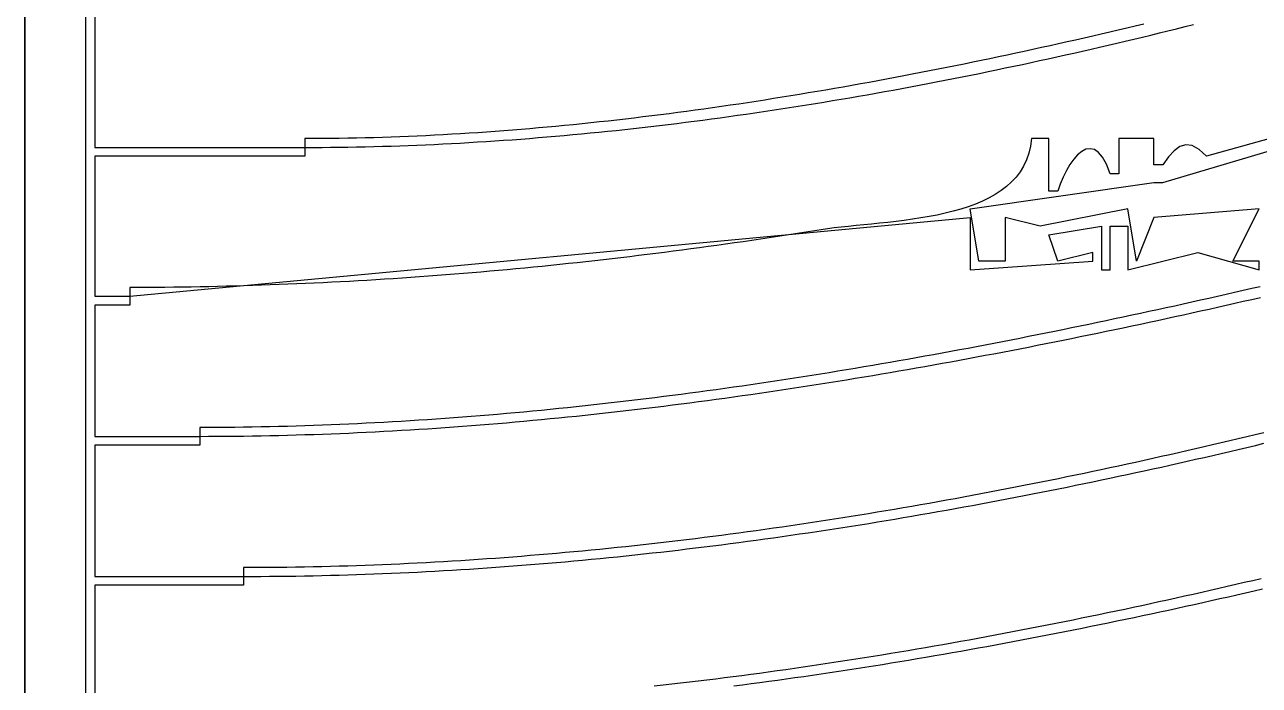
# Model space of a CAD drawing. Header units: metres. Extents: x 37 to 1169, y 29 to 746.
# Drawn here: x 635 to 776, y 271.6 to 347 of the extents above; entities that cross this region are included whole.
import ezdxf

# ---------------------------------------------------------------- set-up
doc = ezdxf.new("R2010")
doc.units = ezdxf.units.M

msp = doc.modelspace()

# ---------------------------------------------------------------- linework, layer by layer
for p, q in [((635, 204), (635, 502)), ((635, 501), (635, 205)), ((642, 205), (642, 381)), ((643, 348), (643, 333)), ((762.8299, 347.0714), (761.8608, 346.8414)), ((767.5489, 346.7929), (768.5217, 347.0359)), ((824, 347), (770, 332)), ((757.002, 345.7099), (756.0277, 345.4875)), ((757.9755, 345.9337), (757.002, 345.7099)), ((758.9481, 346.1587), (757.9755, 345.9337)), ((759.9199, 346.385), (758.9481, 346.1587)), ((760.8908, 346.6126), (759.9199, 346.385)), ((761.8608, 346.8414), (760.8908, 346.6126)), ((761.7009, 345.368), (762.6768, 345.6014)), ((762.6768, 345.6014), (763.6523, 345.8365)), ((763.6523, 345.8365), (764.6272, 346.0733)), ((764.6272, 346.0733), (765.6016, 346.3116)), ((765.6016, 346.3116), (766.5755, 346.5515)), ((766.5755, 346.5515), (767.5489, 346.7929)), ((750.1658, 344.1821), (749.1863, 343.9697)), ((751.1447, 344.3961), (750.1658, 344.1821)), ((752.1228, 344.6115), (751.1447, 344.3961)), ((753.1002, 344.8284), (752.1228, 344.6115)), ((754.0768, 345.0467), (753.1002, 344.8284)), ((755.0527, 345.2664), (754.0768, 345.0467)), ((756.0277, 345.4875), (755.0527, 345.2664)), ((755.835, 344.0021), (756.8138, 344.2255)), ((756.8138, 344.2255), (757.7922, 344.4506)), ((757.7922, 344.4506), (758.7701, 344.6774)), ((758.7701, 344.6774), (759.7475, 344.9059)), ((759.7475, 344.9059), (760.7244, 345.1361)), ((760.7244, 345.1361), (761.7009, 345.368)), ((743.2951, 342.7276), (742.3111, 342.5263)), ((744.2786, 342.9306), (743.2951, 342.7276)), ((745.2614, 343.1352), (744.2786, 342.9306)), ((746.2436, 343.3414), (745.2614, 343.1352)), ((747.2252, 343.5493), (746.2436, 343.3414)), ((748.2061, 343.7587), (747.2252, 343.5493)), ((749.1863, 343.9697), (748.2061, 343.7587)), ((749.9534, 342.6989), (750.9347, 342.9116)), ((750.9347, 342.9116), (751.9156, 343.1261)), ((751.9156, 343.1261), (752.8961, 343.3425)), ((752.8961, 343.3425), (753.8762, 343.5606)), ((753.8762, 343.5606), (754.8558, 343.7805)), ((754.8558, 343.7805), (755.835, 344.0021)), ((736.3954, 341.3548), (735.4076, 341.1659)), ((737.3826, 341.5456), (736.3954, 341.3548)), ((738.3694, 341.7382), (737.3826, 341.5456)), ((739.3556, 341.9326), (738.3694, 341.7382)), ((740.3413, 342.1288), (739.3556, 341.9326)), ((741.3265, 342.3267), (740.3413, 342.1288)), ((742.3111, 342.5263), (741.3265, 342.3267)), ((743.0738, 341.2624), (744.0577, 341.4619)), ((744.0577, 341.4619), (745.0412, 341.6633)), ((745.0412, 341.6633), (746.0243, 341.8667)), ((746.0243, 341.8667), (747.0071, 342.0719)), ((747.0071, 342.0719), (747.9896, 342.279)), ((747.9896, 342.279), (748.9717, 342.4881)), ((748.9717, 342.4881), (749.9534, 342.6989)), ((728.4813, 339.8971), (727.4903, 339.7238)), ((729.472, 340.0724), (728.4813, 339.8971)), ((730.4622, 340.2498), (729.472, 340.0724)), ((731.4522, 340.4291), (730.4622, 340.2498)), ((732.4417, 340.6104), (731.4522, 340.4291)), ((733.4308, 340.7937), (732.4417, 340.6104)), ((734.4194, 340.9788), (733.4308, 340.7937)), ((735.4076, 341.1659), (734.4194, 340.9788)), ((735.192, 339.738), (736.1782, 339.9215)), ((736.1782, 339.9215), (737.1642, 340.107)), ((737.1642, 340.107), (738.1499, 340.2945)), ((738.1499, 340.2945), (739.1353, 340.4841)), ((739.1353, 340.4841), (740.1204, 340.6757)), ((740.1204, 340.6757), (741.1052, 340.8693)), ((741.1052, 340.8693), (742.0897, 341.0648)), ((742.0897, 341.0648), (743.0738, 341.2624)), ((720.5445, 338.57), (719.5512, 338.4139)), ((721.5376, 338.7283), (720.5445, 338.57)), ((722.5304, 338.8888), (721.5376, 338.7283)), ((723.5229, 339.0515), (722.5304, 338.8888)), ((724.5152, 339.2164), (723.5229, 339.0515)), ((725.5072, 339.3834), (724.5152, 339.2164)), ((726.4989, 339.5526), (725.5072, 339.3834)), ((727.4903, 339.7238), (726.4989, 339.5526)), ((727.2938, 338.3469), (728.2818, 338.5132)), ((728.2818, 338.5132), (729.2696, 338.6818)), ((729.2696, 338.6818), (730.2573, 338.8524)), ((730.2573, 338.8524), (731.2447, 339.0253)), ((731.2447, 339.0253), (732.2319, 339.2003)), ((732.2319, 339.2003), (733.2188, 339.3774)), ((733.2188, 339.3774), (734.2056, 339.5567)), ((734.2056, 339.5567), (735.192, 339.738)), ((710.6041, 337.1142), (709.6094, 336.9819)), ((711.5987, 337.249), (710.6041, 337.1142)), ((712.5932, 337.3863), (711.5987, 337.249)), ((713.5877, 337.5259), (712.5932, 337.3863)), ((714.582, 337.668), (713.5877, 337.5259)), ((715.5761, 337.8125), (714.582, 337.668)), ((716.5702, 337.9594), (715.5761, 337.8125)), ((717.5641, 338.1086), (716.5702, 337.9594)), ((718.5577, 338.2601), (717.5641, 338.1086)), ((718.3941, 336.9515), (719.3835, 337.0974)), ((719.5512, 338.4139), (718.5577, 338.2601)), ((719.3835, 337.0974), (720.3728, 337.2455)), ((720.3728, 337.2455), (721.3619, 337.396)), ((721.3619, 337.396), (722.351, 337.5488)), ((722.351, 337.5488), (723.3398, 337.7039)), ((723.3398, 337.7039), (724.3286, 337.8613)), ((724.3286, 337.8613), (725.3171, 338.0209)), ((725.3171, 338.0209), (726.3055, 338.1828)), ((726.3055, 338.1828), (727.2938, 338.3469)), ((698.668, 335.698), (697.6737, 335.5975)), ((699.6624, 335.8013), (698.668, 335.698)), ((700.6569, 335.9074), (699.6624, 335.8013)), ((701.6514, 336.0161), (700.6569, 335.9074)), ((702.6461, 336.1276), (701.6514, 336.0161)), ((703.6408, 336.2418), (702.6461, 336.1276)), ((704.6355, 336.3586), (703.6408, 336.2418)), ((705.6303, 336.4781), (704.6355, 336.3586)), ((706.6251, 336.6002), (705.6303, 336.4781)), ((707.6199, 336.7249), (706.6251, 336.6002)), ((708.6147, 336.8521), (707.6199, 336.7249)), ((708.4955, 335.6257), (709.4856, 335.7472)), ((709.6094, 336.9819), (708.6147, 336.8521)), ((709.4856, 335.7472), (710.4756, 335.8712)), ((710.4756, 335.8712), (711.4657, 335.9977)), ((711.4657, 335.9977), (712.4557, 336.1267)), ((712.4557, 336.1267), (713.4456, 336.2581)), ((713.4456, 336.2581), (714.4354, 336.392)), ((714.4354, 336.392), (715.4252, 336.5283)), ((715.4252, 336.5283), (716.4149, 336.667)), ((716.4149, 336.667), (717.4046, 336.8081)), ((717.4046, 336.8081), (718.3941, 336.9515)), ((678.8275, 334.2507), (677.8391, 334.2111)), ((679.8164, 334.2935), (678.8275, 334.2507)), ((680.8057, 334.3396), (679.8164, 334.2935)), ((681.7955, 334.3889), (680.8057, 334.3396)), ((682.7856, 334.4414), (681.7955, 334.3889)), ((683.7761, 334.4971), (682.7856, 334.4414)), ((684.7669, 334.556), (683.7761, 334.4971)), ((685.7581, 334.618), (684.7669, 334.556)), ((686.7497, 334.6831), (685.7581, 334.618)), ((687.7415, 334.7513), (686.7497, 334.6831)), ((688.7336, 334.8226), (687.7415, 334.7513)), ((689.7261, 334.8969), (688.7336, 334.8226)), ((690.7188, 334.9742), (689.7261, 334.8969)), ((691.7117, 335.0545), (690.7188, 334.9742)), ((692.7049, 335.1377), (691.7117, 335.0545)), ((693.6983, 335.2239), (692.7049, 335.1377)), ((694.6919, 335.313), (693.6983, 335.2239)), ((694.6358, 334.1967), (695.6254, 334.2815)), ((695.6857, 335.405), (694.6919, 335.313)), ((695.6254, 334.2815), (696.6151, 334.3689)), ((696.6796, 335.4999), (695.6857, 335.405)), ((696.6151, 334.3689), (697.6049, 334.4591)), ((697.6737, 335.5975), (696.6796, 335.4999)), ((697.6049, 334.4591), (698.5947, 334.552)), ((698.5947, 334.552), (699.5847, 334.6475)), ((699.5847, 334.6475), (700.5746, 334.7458)), ((700.5746, 334.7458), (701.5647, 334.8466)), ((701.5647, 334.8466), (702.5547, 334.9502)), ((702.5547, 334.9502), (703.5448, 335.0563)), ((703.5448, 335.0563), (704.5349, 335.165)), ((704.5349, 335.165), (705.5251, 335.2764)), ((705.5251, 335.2764), (706.5152, 335.3903)), ((706.5152, 335.3903), (707.5053, 335.5067)), ((707.5053, 335.5067), (708.4955, 335.6257)), ((643, 333), (667, 333)), ((667.9825, 334.0017), (667, 334)), ((667, 334), (667, 333)), ((667, 333), (667.9834, 333.0015)), ((667, 333), (667, 332)), ((668.9656, 334.0071), (667.9825, 334.0017)), ((667.9834, 333.0015), (668.9672, 333.0063)), ((669.9494, 334.016), (668.9656, 334.0071)), ((668.9672, 333.0063), (669.9513, 333.0143)), ((670.9337, 334.0283), (669.9494, 334.016)), ((669.9513, 333.0143), (670.9358, 333.0254)), ((671.9186, 334.0442), (670.9337, 334.0283)), ((670.9358, 333.0254), (671.9206, 333.0397)), ((672.9041, 334.0635), (671.9186, 334.0442)), ((671.9206, 333.0397), (672.9056, 333.0571)), ((673.8901, 334.0863), (672.9041, 334.0635)), ((672.9056, 333.0571), (673.891, 333.0775)), ((674.8766, 334.1124), (673.8901, 334.0863)), ((673.891, 333.0775), (674.8766, 333.1011)), ((675.8636, 334.142), (674.8766, 334.1124)), ((674.8766, 333.1011), (675.8625, 333.1278)), ((675.8625, 333.1278), (676.8487, 333.1575)), ((676.8511, 334.1749), (675.8636, 334.142)), ((676.8487, 333.1575), (677.8352, 333.1902)), ((677.8391, 334.2111), (676.8511, 334.1749)), ((677.8352, 333.1902), (678.8219, 333.226)), ((678.8219, 333.226), (679.8088, 333.2648)), ((679.8088, 333.2648), (680.796, 333.3066)), ((680.796, 333.3066), (681.7834, 333.3513)), ((681.7834, 333.3513), (682.771, 333.3991)), ((682.771, 333.3991), (683.7588, 333.4497)), ((683.7588, 333.4497), (684.7468, 333.5033)), ((684.7468, 333.5033), (685.735, 333.5598)), ((685.735, 333.5598), (686.7234, 333.6192)), ((686.7234, 333.6192), (687.7119, 333.6815)), ((687.7119, 333.6815), (688.7006, 333.7467)), ((688.7006, 333.7467), (689.6895, 333.8146)), ((689.6895, 333.8146), (690.6785, 333.8855)), ((690.6785, 333.8855), (691.6676, 333.9591)), ((691.6676, 333.9591), (692.6569, 334.0355)), ((692.6569, 334.0355), (693.6463, 334.1147)), ((693.6463, 334.1147), (694.6358, 334.1967)), ((749.8911, 333.1384), (749.7047, 332.3321)), ((750, 334), (749.8911, 333.1384)), ((752, 334), (750, 334)), ((752, 328), (752, 334)), ((756.7173, 332.8563), (756.2326, 332.7821)), ((757.2004, 332.7436), (756.7173, 332.8563)), ((764, 334), (760, 334)), ((760, 334), (760, 330)), ((764, 331), (764, 334)), ((765, 329), (779, 333.1258)), ((766.9592, 333.0961), (766.2954, 332.6257)), ((767.6497, 333.2985), (766.9592, 333.0961)), ((768.3786, 333.2031), (767.6497, 333.2985)), ((769.1581, 332.7802), (768.3786, 333.2031)), ((667, 332), (643, 332)), ((643, 332), (643, 316)), ((749.4443, 331.5791), (749.1139, 330.8773)), ((749.7047, 332.3321), (749.4443, 331.5791)), ((754.8275, 331.6497), (754.3949, 331.0395)), ((755.2818, 332.1576), (754.8275, 331.6497)), ((755.7521, 332.5422), (755.2818, 332.1576)), ((756.2326, 332.7821), (755.7521, 332.5422)), ((757.676, 332.4228), (757.2004, 332.7436)), ((758.1384, 331.8727), (757.676, 332.4228)), ((758.5817, 331.0721), (758.1384, 331.8727)), ((765.6463, 331.9171), (765, 331)), ((766.2954, 332.6257), (765.6463, 331.9171)), ((770, 332), (769.1581, 332.7802)), ((748.7172, 330.2246), (748.2579, 329.619)), ((749.1139, 330.8773), (748.7172, 330.2246)), ((753.9901, 330.3483), (753.6187, 329.5971)), ((754.3949, 331.0395), (753.9901, 330.3483)), ((759, 330), (758.5817, 331.0721)), ((765, 331), (764, 331)), ((743, 326), (764, 329)), ((747.7398, 329.0584), (747.1667, 328.5409)), ((748.2579, 329.619), (747.7398, 329.0584)), ((753.2867, 328.8073), (753, 328)), ((753.6187, 329.5971), (753.2867, 328.8073)), ((760, 330), (759, 330)), ((764, 329), (765, 329)), ((745.1552, 327.2257), (744.3998, 326.8597)), ((745.8706, 327.6266), (745.1552, 327.2257)), ((746.5424, 328.0643), (745.8706, 327.6266)), ((747.1667, 328.5409), (746.5424, 328.0643)), ((753, 328), (752, 328)), ((741.932, 325.95), (741.0547, 325.7027)), ((742.7844, 326.2239), (741.932, 325.95)), ((743.6083, 326.5264), (742.7844, 326.2239)), ((744, 320), (743, 326)), ((744.3998, 326.8597), (743.6083, 326.5264)), ((761, 326), (751, 324)), ((762, 320), (761, 326)), ((776, 326), (764, 325)), ((773, 320), (776, 326)), ((647, 316), (743, 325)), ((733.5958, 324.4375), (732.6649, 324.3378)), ((734.5358, 324.5455), (733.5958, 324.4375)), ((735.4811, 324.6637), (734.5358, 324.5455)), ((736.4281, 324.7942), (735.4811, 324.6637)), ((737.3729, 324.939), (736.4281, 324.7942)), ((738.3117, 325.1002), (737.3729, 324.939)), ((739.2408, 325.2799), (738.3117, 325.1002)), ((740.1564, 325.4801), (739.2408, 325.2799)), ((741.0547, 325.7027), (740.1564, 325.4801)), ((743, 325), (743, 319)), ((751, 324), (747, 325)), ((747, 325), (747, 320)), ((764, 325), (762, 320)), ((722.0291, 322.966), (721.0357, 322.8145)), ((723.0223, 323.1192), (722.0291, 322.966)), ((724.0151, 323.2742), (723.0223, 323.1192)), ((725.0077, 323.431), (724.0151, 323.2742)), ((726, 323.5895), (725.0077, 323.431)), ((726.7218, 323.6973), (726, 323.5895)), ((727.4831, 323.7969), (726.7218, 323.6973)), ((728.2798, 323.8904), (727.4831, 323.7969)), ((729.1084, 323.9799), (728.2798, 323.8904)), ((729.9649, 324.0673), (729.1084, 323.9799)), ((730.8457, 324.1547), (729.9649, 324.0673)), ((731.747, 324.2442), (730.8457, 324.1547)), ((732.6649, 324.3378), (731.747, 324.2442)), ((752, 323), (758, 324)), ((753, 320), (752, 323)), ((758, 324), (758, 319)), ((759, 319), (759, 324)), ((759, 324), (761, 324)), ((761, 324), (761, 319)), ((713.0785, 321.667), (712.0827, 321.5317)), ((714.0741, 321.8041), (713.0785, 321.667)), ((715.0694, 321.943), (714.0741, 321.8041)), ((716.0644, 322.0838), (715.0694, 321.943)), ((717.0592, 322.2263), (716.0644, 322.0838)), ((718.0538, 322.3707), (717.0592, 322.2263)), ((719.048, 322.5169), (718.0538, 322.3707)), ((720.042, 322.6648), (719.048, 322.5169)), ((721.0357, 322.8145), (720.042, 322.6648)), ((701.1132, 320.166), (700.1147, 320.0532)), ((702.1115, 320.2808), (701.1132, 320.166)), ((703.1096, 320.3974), (702.1115, 320.2808)), ((704.1075, 320.5159), (703.1096, 320.3974)), ((705.1052, 320.6363), (704.1075, 320.5159)), ((706.1027, 320.7587), (705.1052, 320.6363)), ((707.1, 320.8828), (706.1027, 320.7587)), ((708.097, 321.0089), (707.1, 320.8828)), ((709.0938, 321.1368), (708.097, 321.0089)), ((710.0903, 321.2666), (709.0938, 321.1368)), ((711.0866, 321.3982), (710.0903, 321.2666)), ((712.0827, 321.5317), (711.0866, 321.3982)), ((757, 321), (753, 320)), ((757, 320), (757, 321)), ((761, 319), (769, 321)), ((769, 321), (776, 319)), ((687.1169, 318.764), (686.1159, 318.6787)), ((688.1177, 318.8513), (687.1169, 318.764)), ((689.1184, 318.9406), (688.1177, 318.8513)), ((690.1189, 319.0319), (689.1184, 318.9406)), ((691.1193, 319.1252), (690.1189, 319.0319)), ((692.1195, 319.2204), (691.1193, 319.1252)), ((693.1195, 319.3177), (692.1195, 319.2204)), ((694.1194, 319.4169), (693.1195, 319.3177)), ((695.1191, 319.5181), (694.1194, 319.4169)), ((696.1186, 319.6212), (695.1191, 319.5181)), ((697.1179, 319.7263), (696.1186, 319.6212)), ((698.117, 319.8334), (697.1179, 319.7263)), ((699.1159, 319.9423), (698.117, 319.8334)), ((700.1147, 320.0532), (699.1159, 319.9423)), ((743, 319), (757, 320)), ((747, 320), (744, 320)), ((758, 319), (759, 319)), ((776, 320), (773, 320)), ((776, 319), (776, 320)), ((664.0635, 317.3265), (663.06, 317.2895)), ((665.0668, 317.3657), (664.0635, 317.3265)), ((666.0701, 317.407), (665.0668, 317.3657)), ((667.0733, 317.4505), (666.0701, 317.407)), ((668.0765, 317.4962), (667.0733, 317.4505)), ((669.0795, 317.544), (668.0765, 317.4962)), ((670.0825, 317.5939), (669.0795, 317.544)), ((671.0854, 317.646), (670.0825, 317.5939)), ((672.0882, 317.7002), (671.0854, 317.646)), ((673.0909, 317.7566), (672.0882, 317.7002)), ((674.0935, 317.815), (673.0909, 317.7566)), ((675.096, 317.8756), (674.0935, 317.815)), ((676.0984, 317.9382), (675.096, 317.8756)), ((677.1007, 318.003), (676.0984, 317.9382)), ((678.1029, 318.0698), (677.1007, 318.003)), ((679.105, 318.1387), (678.1029, 318.0698)), ((680.1069, 318.2097), (679.105, 318.1387)), ((681.1088, 318.2828), (680.1069, 318.2097)), ((682.1105, 318.3579), (681.1088, 318.2828)), ((683.112, 318.435), (682.1105, 318.3579)), ((684.1134, 318.5142), (683.112, 318.435)), ((685.1147, 318.5954), (684.1134, 318.5142)), ((686.1159, 318.6787), (685.1147, 318.5954)), ((643, 316), (647, 316)), ((648.0039, 317.0011), (647, 317)), ((647, 317), (647, 316)), ((647, 316), (647, 315)), ((649.0078, 317.0045), (648.0039, 317.0011)), ((650.0116, 317.0103), (649.0078, 317.0045)), ((651.0155, 317.0183), (650.0116, 317.0103)), ((652.0194, 317.0286), (651.0155, 317.0183)), ((653.0233, 317.0411), (652.0194, 317.0286)), ((654.0271, 317.0559), (653.0233, 317.0411)), ((655.0309, 317.073), (654.0271, 317.0559)), ((656.0347, 317.0923), (655.0309, 317.073)), ((657.0384, 317.1138), (656.0347, 317.0923)), ((658.0422, 317.1376), (657.0384, 317.1138)), ((659.0458, 317.1635), (658.0422, 317.1376)), ((660.0495, 317.1917), (659.0458, 317.1635)), ((661.053, 317.2221), (660.0495, 317.1917)), ((662.0566, 317.2547), (661.053, 317.2221)), ((663.06, 317.2895), (662.0566, 317.2547)), ((771.257, 315.9785), (770.2801, 315.7581)), ((772.2334, 316.1999), (771.257, 315.9785)), ((773.2094, 316.4223), (772.2334, 316.1999)), ((774.1849, 316.6456), (773.2094, 316.4223)), ((775.16, 316.8699), (774.1849, 316.6456)), ((776.1345, 317.0951), (775.16, 316.8699)), ((647, 315), (643, 315)), ((643, 315), (643, 300)), ((765.3887, 314.6713), (764.4091, 314.4571)), ((766.3679, 314.8866), (765.3887, 314.6713)), ((767.3466, 315.1029), (766.3679, 314.8866)), ((768.3249, 315.3202), (767.3466, 315.1029)), ((769.3027, 315.5386), (768.3249, 315.3202)), ((770.2801, 315.7581), (769.3027, 315.5386)), ((769.3157, 314.3211), (770.294, 314.5392)), ((770.294, 314.5392), (771.2719, 314.7583)), ((771.2719, 314.7583), (772.2493, 314.9785)), ((772.2493, 314.9785), (773.2264, 315.1997)), ((773.2264, 315.1997), (774.203, 315.4219)), ((774.203, 315.4219), (775.1791, 315.6452)), ((775.1791, 315.6452), (776.1549, 315.8694)), ((758.5225, 313.1956), (757.54, 312.9895)), ((759.5047, 313.403), (758.5225, 313.1956)), ((760.4864, 313.6115), (759.5047, 313.403)), ((761.4677, 313.8212), (760.4864, 313.6115)), ((762.4486, 314.0321), (761.4677, 313.8212)), ((763.429, 314.2441), (762.4486, 314.0321)), ((764.4091, 314.4571), (763.429, 314.2441)), ((763.4373, 313.0355), (764.418, 313.247)), ((764.418, 313.247), (765.3984, 313.4596)), ((765.3984, 313.4596), (766.3783, 313.6733)), ((766.3783, 313.6733), (767.3578, 313.8881)), ((767.3578, 313.8881), (768.337, 314.1041)), ((768.337, 314.1041), (769.3157, 314.3211)), ((751.6365, 311.7782), (750.6513, 311.5807)), ((752.6214, 311.9769), (751.6365, 311.7782)), ((753.6059, 312.1769), (752.6214, 311.9769)), ((754.59, 312.3782), (753.6059, 312.1769)), ((755.5737, 312.5807), (754.59, 312.3782)), ((756.5571, 312.7845), (755.5737, 312.5807)), ((757.54, 312.9895), (756.5571, 312.7845)), ((756.5614, 311.5885), (757.5448, 311.7916)), ((757.5448, 311.7916), (758.5278, 311.9959)), ((758.5278, 311.9959), (759.5105, 312.2014)), ((759.5105, 312.2014), (760.4928, 312.4082)), ((760.4928, 312.4082), (761.4747, 312.6161)), ((761.4747, 312.6161), (762.4562, 312.8252)), ((762.4562, 312.8252), (763.4373, 313.0355)), ((744.7322, 310.4242), (743.7444, 310.2362)), ((745.7196, 310.6135), (744.7322, 310.4242)), ((746.7066, 310.8042), (745.7196, 310.6135)), ((747.6933, 310.9963), (746.7066, 310.8042)), ((748.6797, 311.1898), (747.6933, 310.9963)), ((749.6657, 311.3846), (748.6797, 311.1898)), ((750.6513, 311.5807), (749.6657, 311.3846)), ((749.6676, 310.203), (750.6535, 310.397)), ((750.6535, 310.397), (751.639, 310.5923)), ((751.639, 310.5923), (752.6242, 310.789)), ((752.6242, 310.789), (753.6091, 310.9869)), ((753.6091, 310.9869), (754.5935, 311.1862)), ((754.5935, 311.1862), (755.5777, 311.3867)), ((755.5777, 311.3867), (756.5614, 311.5885)), ((736.821, 308.9612), (735.8306, 308.7851)), ((737.811, 309.1389), (736.821, 308.9612)), ((738.8007, 309.3181), (737.811, 309.1389)), ((739.7901, 309.4988), (738.8007, 309.3181)), ((740.7792, 309.681), (739.7901, 309.4988)), ((741.7679, 309.8646), (740.7792, 309.681)), ((742.7563, 310.0497), (741.7679, 309.8646)), ((741.7688, 308.7013), (742.7573, 308.884)), ((743.7444, 310.2362), (742.7563, 310.0497)), ((742.7573, 308.884), (743.7454, 309.0682)), ((743.7454, 309.0682), (744.7333, 309.2538)), ((744.7333, 309.2538), (745.7208, 309.4408)), ((745.7208, 309.4408), (746.708, 309.6293)), ((746.708, 309.6293), (747.6949, 309.8192)), ((747.6949, 309.8192), (748.6814, 310.0104)), ((748.6814, 310.0104), (749.6676, 310.203)), ((728.8901, 307.596), (727.8974, 307.4326)), ((729.8824, 307.7611), (728.8901, 307.596)), ((730.8745, 307.9277), (729.8824, 307.7611)), ((731.8663, 308.096), (730.8745, 307.9277)), ((732.8578, 308.2659), (731.8663, 308.096)), ((733.8491, 308.4374), (732.8578, 308.2659)), ((734.84, 308.6105), (733.8491, 308.4374)), ((733.8501, 307.2935), (734.841, 307.4641)), ((735.8306, 308.7851), (734.84, 308.6105)), ((734.841, 307.4641), (735.8315, 307.6363)), ((735.8315, 307.6363), (736.8218, 307.8099)), ((736.8218, 307.8099), (737.8118, 307.9852)), ((737.8118, 307.9852), (738.8015, 308.1619)), ((738.8015, 308.1619), (739.7909, 308.3402)), ((739.7909, 308.3402), (740.78, 308.52)), ((740.78, 308.52), (741.7688, 308.7013)), ((719.9471, 306.1867), (718.9522, 306.0389)), ((720.9417, 306.3363), (719.9471, 306.1867)), ((721.9362, 306.4878), (720.9417, 306.3363)), ((722.9303, 306.6409), (721.9362, 306.4878)), ((723.9243, 306.7959), (722.9303, 306.6409)), ((724.9179, 306.9525), (723.9243, 306.7959)), ((725.9114, 307.1108), (724.9179, 306.9525)), ((726.9045, 307.2709), (725.9114, 307.1108)), ((725.9136, 305.9872), (726.9066, 306.1447)), ((727.8974, 307.4326), (726.9045, 307.2709)), ((726.9066, 306.1447), (727.8993, 306.3039)), ((727.8993, 306.3039), (728.8918, 306.4648)), ((728.8918, 306.4648), (729.884, 306.6273)), ((729.884, 306.6273), (730.8759, 306.7914)), ((730.8759, 306.7914), (731.8676, 306.9572)), ((731.8676, 306.9572), (732.859, 307.1246)), ((732.859, 307.1246), (733.8501, 307.2935)), ((708.9916, 304.662), (707.9944, 304.5349)), ((709.9885, 304.7912), (708.9916, 304.662)), ((710.9853, 304.9222), (709.9885, 304.7912)), ((711.9819, 305.0552), (710.9853, 304.9222)), ((712.9783, 305.1901), (711.9819, 305.0552)), ((713.9745, 305.3269), (712.9783, 305.1901)), ((714.9704, 305.4656), (713.9745, 305.3269)), ((715.9662, 305.6062), (714.9704, 305.4656)), ((716.9618, 305.7486), (715.9662, 305.6062)), ((715.9708, 304.5081), (716.9661, 304.648)), ((717.9571, 305.8928), (716.9618, 305.7486)), ((716.9661, 304.648), (717.9612, 304.7897)), ((718.9522, 306.0389), (717.9571, 305.8928)), ((717.9612, 304.7897), (718.9561, 304.9332)), ((718.9561, 304.9332), (719.9507, 305.0785)), ((719.9507, 305.0785), (720.9451, 305.2255)), ((720.9451, 305.2255), (721.9393, 305.3744)), ((721.9393, 305.3744), (722.9332, 305.525)), ((722.9332, 305.525), (723.9269, 305.6774)), ((723.9269, 305.6774), (724.9204, 305.8314)), ((724.9204, 305.8314), (725.9136, 305.9872)), ((697.015, 303.2696), (696.016, 303.1671)), ((698.0139, 303.3742), (697.015, 303.2696)), ((699.0126, 303.481), (698.0139, 303.3742)), ((700.0112, 303.5898), (699.0126, 303.481)), ((701.0097, 303.7008), (700.0112, 303.5898)), ((702.008, 303.8138), (701.0097, 303.7008)), ((703.0061, 303.9289), (702.008, 303.8138)), ((704.0041, 304.0461), (703.0061, 303.9289)), ((705.0019, 304.1653), (704.0041, 304.0461)), ((705.9996, 304.2865), (705.0019, 304.1653)), ((706.9971, 304.4097), (705.9996, 304.2865)), ((706.0069, 303.2132), (707.0041, 303.334)), ((707.9944, 304.5349), (706.9971, 304.4097)), ((707.0041, 303.334), (708.0012, 303.4567)), ((708.0012, 303.4567), (708.9981, 303.5815)), ((708.9981, 303.5815), (709.9948, 303.7081)), ((709.9948, 303.7081), (710.9913, 303.8367)), ((710.9913, 303.8367), (711.9876, 303.9672)), ((711.9876, 303.9672), (712.9837, 304.0996)), ((712.9837, 304.0996), (713.9796, 304.2339)), ((713.9796, 304.2339), (714.9753, 304.3701)), ((714.9753, 304.3701), (715.9708, 304.5081)), ((680.018, 301.8314), (679.0174, 301.7677)), ((681.0184, 301.8975), (680.018, 301.8314)), ((682.0189, 301.966), (681.0184, 301.8975)), ((683.0192, 302.0369), (682.0189, 301.966)), ((684.0195, 302.1101), (683.0192, 302.0369)), ((685.0197, 302.1857), (684.0195, 302.1101)), ((686.0198, 302.2635), (685.0197, 302.1857)), ((687.0199, 302.3438), (686.0198, 302.2635)), ((688.0199, 302.4263), (687.0199, 302.3438)), ((689.0197, 302.5111), (688.0199, 302.4263)), ((690.0195, 302.5981), (689.0197, 302.5111)), ((691.0192, 302.6874), (690.0195, 302.5981)), ((692.0188, 302.7789), (691.0192, 302.6874)), ((693.0183, 302.8727), (692.0188, 302.7789)), ((692.029, 301.7368), (693.0283, 301.8286)), ((694.0176, 302.9687), (693.0183, 302.8727)), ((693.0283, 301.8286), (694.0275, 301.9224)), ((695.0169, 303.0668), (694.0176, 302.9687)), ((694.0275, 301.9224), (695.0266, 302.0185)), ((696.016, 303.1671), (695.0169, 303.0668)), ((695.0266, 302.0185), (696.0255, 302.1167)), ((696.0255, 302.1167), (697.0243, 302.217)), ((697.0243, 302.217), (698.023, 302.3194)), ((698.023, 302.3194), (699.0215, 302.4239)), ((699.0215, 302.4239), (700.0199, 302.5305)), ((700.0199, 302.5305), (701.0181, 302.6392)), ((701.0181, 302.6392), (702.0162, 302.7499)), ((702.0162, 302.7499), (703.0141, 302.8627)), ((703.0141, 302.8627), (704.0119, 302.9775)), ((704.0119, 302.9775), (705.0095, 303.0943)), ((705.0095, 303.0943), (706.0069, 303.2132)), ((656.0005, 301.0013), (655, 301)), ((655, 301), (655, 300)), ((657.001, 301.0055), (656.0005, 301.0013)), ((658.0016, 301.0124), (657.001, 301.0055)), ((659.0023, 301.0221), (658.0016, 301.0124)), ((660.0029, 301.0345), (659.0023, 301.0221)), ((661.0037, 301.0496), (660.0029, 301.0345)), ((662.0044, 301.0674), (661.0037, 301.0496)), ((663.0052, 301.0879), (662.0044, 301.0674)), ((664.006, 301.111), (663.0052, 301.0879)), ((665.0068, 301.1368), (664.006, 301.111)), ((666.0076, 301.1653), (665.0068, 301.1368)), ((667.0085, 301.1963), (666.0076, 301.1653)), ((668.0093, 301.23), (667.0085, 301.1963)), ((669.0101, 301.2662), (668.0093, 301.23)), ((670.011, 301.305), (669.0101, 301.2662)), ((671.0118, 301.3464), (670.011, 301.305)), ((672.0126, 301.3903), (671.0118, 301.3464)), ((673.0134, 301.4368), (672.0126, 301.3903)), ((672.0218, 300.3804), (673.0229, 300.4257)), ((674.0141, 301.4857), (673.0134, 301.4368)), ((673.0229, 300.4257), (674.0238, 300.4734)), ((675.0149, 301.5372), (674.0141, 301.4857)), ((674.0238, 300.4734), (675.0248, 300.5236)), ((676.0156, 301.5911), (675.0149, 301.5372)), ((675.0248, 300.5236), (676.0257, 300.5763)), ((677.0162, 301.6475), (676.0156, 301.5911)), ((676.0257, 300.5763), (677.0265, 300.6313)), ((678.0169, 301.7064), (677.0162, 301.6475)), ((677.0265, 300.6313), (678.0273, 300.6888)), ((679.0174, 301.7677), (678.0169, 301.7064)), ((678.0273, 300.6888), (679.028, 300.7486)), ((679.028, 300.7486), (680.0286, 300.8108)), ((680.0286, 300.8108), (681.0291, 300.8753)), ((681.0291, 300.8753), (682.0296, 300.9422)), ((682.0296, 300.9422), (683.03, 301.0114)), ((683.03, 301.0114), (684.0302, 301.083)), ((684.0302, 301.083), (685.0304, 301.1568)), ((685.0304, 301.1568), (686.0306, 301.2329)), ((686.0306, 301.2329), (687.0306, 301.3113)), ((687.0306, 301.3113), (688.0305, 301.392)), ((688.0305, 301.392), (689.0303, 301.4749)), ((689.0303, 301.4749), (690.0299, 301.56)), ((690.0299, 301.56), (691.0295, 301.6473)), ((691.0295, 301.6473), (692.029, 301.7368)), ((776.5499, 300.4147), (775.5762, 300.1788)), ((643, 300), (655, 300)), ((655, 299), (643, 299)), ((643, 299), (643, 284)), ((655, 300), (656.0013, 300.0013)), ((655, 300), (655, 299)), ((656.0013, 300.0013), (657.0026, 300.0054)), ((657.0026, 300.0054), (658.004, 300.0121)), ((658.004, 300.0121), (659.0053, 300.0215)), ((659.0053, 300.0215), (660.0067, 300.0336)), ((660.0067, 300.0336), (661.008, 300.0483)), ((661.008, 300.0483), (662.0094, 300.0656)), ((662.0094, 300.0656), (663.0107, 300.0856)), ((663.0107, 300.0856), (664.0121, 300.1081)), ((664.0121, 300.1081), (665.0134, 300.1333)), ((665.0134, 300.1333), (666.0147, 300.161)), ((666.0147, 300.161), (667.0159, 300.1912)), ((667.0159, 300.1912), (668.0172, 300.224)), ((668.0172, 300.224), (669.0184, 300.2594)), ((669.0184, 300.2594), (670.0196, 300.2972)), ((670.0196, 300.2972), (671.0207, 300.3376)), ((671.0207, 300.3376), (672.0218, 300.3804)), ((770.7017, 299.0206), (769.7256, 298.7932)), ((771.6774, 299.2494), (770.7017, 299.0206)), ((772.6527, 299.4796), (771.6774, 299.2494)), ((773.6276, 299.7113), (772.6527, 299.4796)), ((774.6021, 299.9443), (773.6276, 299.7113)), ((775.5762, 300.1788), (774.6021, 299.9443)), ((775.5843, 298.9718), (776.558, 299.2054)), ((764.8396, 297.6783), (763.8613, 297.4598)), ((765.8175, 297.8984), (764.8396, 297.6783)), ((766.7951, 298.1199), (765.8175, 297.8984)), ((767.7723, 298.3428), (766.7951, 298.1199)), ((768.7492, 298.5673), (767.7723, 298.3428)), ((769.7256, 298.7932), (768.7492, 298.5673)), ((768.7571, 297.3765), (769.7335, 297.6001)), ((769.7335, 297.6001), (770.7096, 297.8251)), ((770.7096, 297.8251), (771.6853, 298.0516)), ((771.6853, 298.0516), (772.6606, 298.2795)), ((772.6606, 298.2795), (773.6355, 298.5089)), ((773.6355, 298.5089), (774.6101, 298.7396)), ((774.6101, 298.7396), (775.5843, 298.9718)), ((757.9841, 296.181), (757.0034, 295.9733)), ((758.9645, 296.3902), (757.9841, 296.181)), ((759.9445, 296.6011), (758.9645, 296.3902)), ((760.9242, 296.8135), (759.9445, 296.6011)), ((761.9036, 297.0274), (760.9242, 296.8135)), ((762.8826, 297.2428), (761.9036, 297.0274)), ((763.8613, 297.4598), (762.8826, 297.2428)), ((762.8909, 296.0663), (763.8695, 296.2809)), ((763.8695, 296.2809), (764.8477, 296.497)), ((764.8477, 296.497), (765.8256, 296.7146)), ((765.8256, 296.7146), (766.8031, 296.9338)), ((766.8031, 296.9338), (767.7803, 297.1544)), ((767.7803, 297.1544), (768.7571, 297.3765)), ((751.1125, 294.761), (750.1296, 294.5646)), ((752.0951, 294.9589), (751.1125, 294.761)), ((753.0774, 295.1586), (752.0951, 294.9589)), ((754.0593, 295.3598), (753.0774, 295.1586)), ((755.041, 295.5627), (754.0593, 295.3598)), ((756.0224, 295.7672), (755.041, 295.5627)), ((757.0034, 295.9733), (756.0224, 295.7672)), ((756.0316, 294.6075), (757.0125, 294.8112)), ((757.0125, 294.8112), (757.9931, 295.0165)), ((757.9931, 295.0165), (758.9733, 295.2233)), ((758.9733, 295.2233), (759.9532, 295.4317)), ((759.9532, 295.4317), (760.9328, 295.6417)), ((760.9328, 295.6417), (761.912, 295.8532)), ((761.912, 295.8532), (762.8909, 296.0663)), ((744.2262, 293.4219), (743.2413, 293.2374)), ((745.2108, 293.6081), (744.2262, 293.4219)), ((746.1951, 293.796), (745.2108, 293.6081)), ((747.1791, 293.9856), (746.1951, 293.796)), ((748.1629, 294.1769), (747.1791, 293.9856)), ((749.1464, 294.3699), (748.1629, 294.1769)), ((750.1296, 294.5646), (749.1464, 294.3699)), ((749.157, 293.2272), (750.14, 293.4195)), ((750.14, 293.4195), (751.1227, 293.6134)), ((751.1227, 293.6134), (752.1051, 293.8089)), ((752.1051, 293.8089), (753.0872, 294.0062)), ((753.0872, 294.0062), (754.069, 294.205)), ((754.069, 294.205), (755.0505, 294.4054)), ((755.0505, 294.4054), (756.0316, 294.6075)), ((736.3401, 291.9954), (735.3532, 291.8252)), ((737.3267, 292.1675), (736.3401, 291.9954)), ((738.3131, 292.3414), (737.3267, 292.1675)), ((739.2992, 292.5171), (738.3131, 292.3414)), ((740.2851, 292.6945), (739.2992, 292.5171)), ((741.2708, 292.8737), (740.2851, 292.6945)), ((742.2562, 293.0547), (741.2708, 292.8737)), ((743.2413, 293.2374), (742.2562, 293.0547)), ((742.2683, 291.9289), (743.2532, 292.1092)), ((743.2532, 292.1092), (744.2379, 292.2913)), ((744.2379, 292.2913), (745.2222, 292.4751)), ((745.2222, 292.4751), (746.2063, 292.6606)), ((746.2063, 292.6606), (747.1902, 292.8478)), ((747.1902, 292.8478), (748.1737, 293.0366)), ((748.1737, 293.0366), (749.157, 293.2272)), ((727.4505, 290.5296), (726.4617, 290.3762)), ((728.439, 290.685), (727.4505, 290.5296)), ((729.4274, 290.8423), (728.439, 290.685)), ((730.4156, 291.0014), (729.4274, 290.8423)), ((731.4035, 291.1625), (730.4156, 291.0014)), ((732.3913, 291.3254), (731.4035, 291.1625)), ((733.3788, 291.4901), (732.3913, 291.3254)), ((734.3661, 291.6567), (733.3788, 291.4901)), ((733.3931, 290.3855), (734.3802, 290.5498)), ((735.3532, 291.8252), (734.3661, 291.6567)), ((734.3802, 290.5498), (735.367, 290.7159)), ((735.367, 290.7159), (736.3536, 290.8838)), ((736.3536, 290.8838), (737.34, 291.0536)), ((737.34, 291.0536), (738.3262, 291.2251)), ((738.3262, 291.2251), (739.3121, 291.3984)), ((739.3121, 291.3984), (740.2977, 291.5735)), ((740.2977, 291.5735), (741.2832, 291.7503)), ((741.2832, 291.7503), (742.2683, 291.9289)), ((718.5451, 289.2184), (717.5548, 289.0826)), ((719.5352, 289.3562), (718.5451, 289.2184)), ((720.5253, 289.496), (719.5352, 289.3562)), ((721.5151, 289.6378), (720.5253, 289.496)), ((722.5048, 289.7816), (721.5151, 289.6378)), ((723.4943, 289.9273), (722.5048, 289.7816)), ((724.4836, 290.075), (723.4943, 289.9273)), ((725.4727, 290.2246), (724.4836, 290.075)), ((724.4998, 288.9908), (725.4888, 289.1382)), ((726.4617, 290.3762), (725.4727, 290.2246)), ((725.4888, 289.1382), (726.4775, 289.2875)), ((726.4775, 289.2875), (727.4661, 289.4387)), ((727.4661, 289.4387), (728.4544, 289.5919)), ((728.4544, 289.5919), (729.4426, 289.7469)), ((729.4426, 289.7469), (730.4305, 289.9037)), ((730.4305, 289.9037), (731.4183, 290.0625)), ((731.4183, 290.0625), (732.4058, 290.2231)), ((732.4058, 290.2231), (733.3931, 290.3855)), ((706.6522, 287.724), (705.6604, 287.6131)), ((707.644, 287.8371), (706.6522, 287.724)), ((708.6356, 287.9522), (707.644, 287.8371)), ((709.6271, 288.0695), (708.6356, 287.9522)), ((710.6185, 288.1889), (709.6271, 288.0695)), ((711.6098, 288.3104), (710.6185, 288.1889)), ((712.601, 288.434), (711.6098, 288.3104)), ((713.592, 288.5596), (712.601, 288.434)), ((714.5829, 288.6873), (713.592, 288.5596)), ((715.5737, 288.817), (714.5829, 288.6873)), ((714.6009, 287.6242), (715.5915, 287.7519)), ((716.5643, 288.9488), (715.5737, 288.817)), ((715.5915, 287.7519), (716.582, 287.8816)), ((717.5548, 289.0826), (716.5643, 288.9488)), ((716.582, 287.8816), (717.5723, 288.0133)), ((717.5723, 288.0133), (718.5624, 288.1471)), ((718.5624, 288.1471), (719.5524, 288.2828)), ((719.5524, 288.2828), (720.5423, 288.4205)), ((720.5423, 288.4205), (721.5319, 288.5601)), ((721.5319, 288.5601), (722.5214, 288.7017)), ((722.5214, 288.7017), (723.5107, 288.8453)), ((723.5107, 288.8453), (724.4998, 288.9908)), ((692.7591, 286.3699), (691.7662, 286.29)), ((693.7519, 286.4522), (692.7591, 286.3699)), ((694.7446, 286.5367), (693.7519, 286.4522)), ((695.7373, 286.6234), (694.7446, 286.5367)), ((696.7299, 286.7125), (695.7373, 286.6234)), ((697.7225, 286.8037), (696.7299, 286.7125)), ((698.715, 286.8972), (697.7225, 286.8037)), ((699.7074, 286.9929), (698.715, 286.8972)), ((700.6998, 287.0908), (699.7074, 286.9929)), ((701.6921, 287.1909), (700.6998, 287.0908)), ((702.6843, 287.2932), (701.6921, 287.1909)), ((703.6764, 287.3977), (702.6843, 287.2932)), ((702.703, 286.2526), (703.6952, 286.3553)), ((704.6685, 287.5043), (703.6764, 287.3977)), ((703.6952, 286.3553), (704.6872, 286.4602)), ((705.6604, 287.6131), (704.6685, 287.5043)), ((704.6872, 286.4602), (705.6791, 286.5672)), ((705.6791, 286.5672), (706.6709, 286.6763)), ((706.6709, 286.6763), (707.6626, 286.7875)), ((707.6626, 286.7875), (708.6542, 286.9008)), ((708.6542, 286.9008), (709.6456, 287.0162)), ((709.6456, 287.0162), (710.6369, 287.1337)), ((710.6369, 287.1337), (711.6281, 287.2532)), ((711.6281, 287.2532), (712.6192, 287.3748)), ((712.6192, 287.3748), (713.6101, 287.4985)), ((713.6101, 287.4985), (714.6009, 287.6242)), ((660.9918, 285.0013), (660, 285)), ((660, 285), (660, 284)), ((661.9838, 285.0052), (660.9918, 285.0013)), ((662.9758, 285.0118), (661.9838, 285.0052)), ((663.9679, 285.0209), (662.9758, 285.0118)), ((664.9602, 285.0326), (663.9679, 285.0209)), ((665.9525, 285.047), (664.9602, 285.0326)), ((666.9448, 285.0639), (665.9525, 285.047)), ((667.9373, 285.0833), (666.9448, 285.0639)), ((668.9298, 285.1053), (667.9373, 285.0833)), ((669.9224, 285.1298), (668.9298, 285.1053)), ((670.915, 285.1569), (669.9224, 285.1298)), ((671.9077, 285.1865), (670.915, 285.1569)), ((672.9005, 285.2186), (671.9077, 285.1865)), ((673.8932, 285.2531), (672.9005, 285.2186)), ((674.8861, 285.2902), (673.8932, 285.2531)), ((675.8789, 285.3297), (674.8861, 285.2902)), ((676.8718, 285.3717), (675.8789, 285.3297)), ((677.8648, 285.4162), (676.8718, 285.3717)), ((678.8577, 285.4631), (677.8648, 285.4162)), ((679.8507, 285.5124), (678.8577, 285.4631)), ((680.8437, 285.5641), (679.8507, 285.5124)), ((681.8367, 285.6183), (680.8437, 285.5641)), ((682.8297, 285.6748), (681.8367, 285.6183)), ((683.8227, 285.7338), (682.8297, 285.6748)), ((684.8157, 285.7951), (683.8227, 285.7338)), ((685.8087, 285.8588), (684.8157, 285.7951)), ((686.8017, 285.9248), (685.8087, 285.8588)), ((685.8249, 284.8429), (686.8182, 284.9077)), ((687.7946, 285.9932), (686.8017, 285.9248)), ((686.8182, 284.9077), (687.8114, 284.9749)), ((688.7876, 286.0639), (687.7946, 285.9932)), ((687.8114, 284.9749), (688.8046, 285.0444)), ((689.7805, 286.137), (688.7876, 286.0639)), ((688.8046, 285.0444), (689.7978, 285.1161)), ((690.7734, 286.2123), (689.7805, 286.137)), ((689.7978, 285.1161), (690.7909, 285.1901)), ((691.7662, 286.29), (690.7734, 286.2123)), ((690.7909, 285.1901), (691.7839, 285.2664)), ((691.7839, 285.2664), (692.777, 285.345)), ((692.777, 285.345), (693.7699, 285.4258)), ((693.7699, 285.4258), (694.7628, 285.5089)), ((694.7628, 285.5089), (695.7556, 285.5941)), ((695.7556, 285.5941), (696.7483, 285.6816)), ((696.7483, 285.6816), (697.741, 285.7713)), ((697.741, 285.7713), (698.7336, 285.8632)), ((698.7336, 285.8632), (699.7261, 285.9573)), ((699.7261, 285.9573), (700.7185, 286.0536)), ((700.7185, 286.0536), (701.7108, 286.152)), ((701.7108, 286.152), (702.703, 286.2526)), ((643, 284), (660, 284)), ((660, 284), (660.9928, 284.0012)), ((660, 284), (660, 283)), ((660.9928, 284.0012), (661.9857, 284.0051)), ((661.9857, 284.0051), (662.9786, 284.0115)), ((662.9786, 284.0115), (663.9716, 284.0205)), ((663.9716, 284.0205), (664.9647, 284.032)), ((664.9647, 284.032), (665.9578, 284.0461)), ((665.9578, 284.0461), (666.951, 284.0626)), ((666.951, 284.0626), (667.9442, 284.0817)), ((667.9442, 284.0817), (668.9375, 284.1033)), ((668.9375, 284.1033), (669.9308, 284.1273)), ((669.9308, 284.1273), (670.9241, 284.1539)), ((670.9241, 284.1539), (671.9174, 284.1829)), ((671.9174, 284.1829), (672.9108, 284.2144)), ((672.9108, 284.2144), (673.9042, 284.2483)), ((673.9042, 284.2483), (674.8976, 284.2847)), ((674.8976, 284.2847), (675.891, 284.3235)), ((675.891, 284.3235), (676.8844, 284.3647)), ((676.8844, 284.3647), (677.8778, 284.4083)), ((677.8778, 284.4083), (678.8713, 284.4543)), ((678.8713, 284.4543), (679.8647, 284.5028)), ((679.8647, 284.5028), (680.8581, 284.5536)), ((680.8581, 284.5536), (681.8515, 284.6067)), ((681.8515, 284.6067), (682.8449, 284.6622)), ((682.8449, 284.6622), (683.8382, 284.7201)), ((683.8382, 284.7201), (684.8316, 284.7803)), ((684.8316, 284.7803), (685.8249, 284.8429)), ((775.282, 283.5134), (774.3129, 283.286)), ((776.2502, 283.742), (775.282, 283.5134)), ((660, 283), (643, 283)), ((643, 283), (643, 268)), ((769.4533, 282.1678), (768.4787, 281.9479)), ((770.427, 282.3889), (769.4533, 282.1678)), ((771.3998, 282.6113), (770.427, 282.3889)), ((772.3717, 282.835), (771.3998, 282.6113)), ((773.3428, 283.0599), (772.3717, 282.835)), ((774.3129, 283.286), (773.3428, 283.0599)), ((773.4804, 281.9089), (774.4562, 282.1327)), ((774.4562, 282.1327), (775.4312, 282.3578)), ((775.4312, 282.3578), (776.4055, 282.584)), ((762.6138, 280.6568), (761.6335, 280.4464)), ((763.5933, 280.8686), (762.6138, 280.6568)), ((764.572, 281.0817), (763.5933, 280.8686)), ((765.5499, 281.2963), (764.572, 281.0817)), ((766.527, 281.5122), (765.5499, 281.2963)), ((767.5033, 281.7294), (766.527, 281.5122)), ((768.4787, 281.9479), (767.5033, 281.7294)), ((767.6112, 280.5921), (768.5911, 280.8084)), ((768.5911, 280.8084), (769.5703, 281.026)), ((769.5703, 281.026), (770.5489, 281.2448)), ((770.5489, 281.2448), (771.5268, 281.4649)), ((771.5268, 281.4649), (772.5039, 281.6863)), ((772.5039, 281.6863), (773.4804, 281.9089)), ((756.721, 279.4158), (755.7363, 279.214)), ((757.7049, 279.619), (756.721, 279.4158)), ((758.6881, 279.8237), (757.7049, 279.619)), ((759.6707, 280.0298), (758.6881, 279.8237)), ((760.6524, 280.2374), (759.6707, 280.0298)), ((761.6335, 280.4464), (760.6524, 280.2374)), ((760.7342, 279.1156), (761.7185, 279.3224)), ((761.7185, 279.3224), (762.7022, 279.5306)), ((762.7022, 279.5306), (763.6852, 279.7402)), ((763.6852, 279.7402), (764.6677, 279.9512)), ((764.6677, 279.9512), (765.6495, 280.1635)), ((765.6495, 280.1635), (766.6307, 280.3771)), ((766.6307, 280.3771), (767.6112, 280.5921)), ((748.8256, 277.8447), (747.8359, 277.6554)), ((749.8147, 278.0356), (748.8256, 277.8447)), ((750.8032, 278.2281), (749.8147, 278.0356)), ((751.7911, 278.4222), (750.8032, 278.2281)), ((752.7784, 278.6179), (751.7911, 278.4222)), ((753.765, 278.8151), (752.7784, 278.6179)), ((754.751, 279.0138), (753.765, 278.8151)), ((753.8286, 277.7082), (754.8167, 277.9048)), ((755.7363, 279.214), (754.751, 279.0138)), ((754.8167, 277.9048), (755.8043, 278.103)), ((755.8043, 278.103), (756.7914, 278.3026)), ((756.7914, 278.3026), (757.778, 278.5037)), ((757.778, 278.5037), (758.764, 278.7062)), ((758.764, 278.7062), (759.7494, 278.9102)), ((759.7494, 278.9102), (760.7342, 279.1156)), ((741.8862, 276.5539), (740.8928, 276.3762)), ((742.8791, 276.7333), (741.8862, 276.5539)), ((743.8715, 276.9144), (742.8791, 276.7333)), ((744.8634, 277.0971), (743.8715, 276.9144)), ((745.8548, 277.2816), (744.8634, 277.0971)), ((746.8456, 277.4677), (745.8548, 277.2816)), ((747.8359, 277.6554), (746.8456, 277.4677)), ((746.8977, 276.375), (747.8892, 276.5607)), ((747.8892, 276.5607), (748.8803, 276.7481)), ((748.8803, 276.7481), (749.8709, 276.937)), ((749.8709, 276.937), (750.8611, 277.1275)), ((750.8611, 277.1275), (751.8507, 277.3195)), ((751.8507, 277.3195), (752.8399, 277.5131)), ((752.8399, 277.5131), (753.8286, 277.7082)), ((732.9295, 275.0178), (731.9323, 274.8562)), ((733.9263, 275.1813), (732.9295, 275.0178)), ((734.9228, 275.3467), (733.9263, 275.1813)), ((735.9189, 275.5138), (734.9228, 275.3467)), ((736.9145, 275.6828), (735.9189, 275.5138)), ((737.9098, 275.8535), (736.9145, 275.6828)), ((738.9045, 276.026), (737.9098, 275.8535)), ((739.8989, 276.2002), (738.9045, 276.026)), ((738.9502, 274.9487), (739.945, 275.1211)), ((740.8928, 276.3762), (739.8989, 276.2002)), ((739.945, 275.1211), (740.9395, 275.2952)), ((740.9395, 275.2952), (741.9335, 275.471)), ((741.9335, 275.471), (742.9272, 275.6485)), ((742.9272, 275.6485), (743.9204, 275.8276)), ((743.9204, 275.8276), (744.9133, 276.0085)), ((744.9133, 276.0085), (745.9057, 276.1909)), ((745.9057, 276.1909), (746.8977, 276.375)), ((723.943, 273.631), (722.9431, 273.4865)), ((724.9427, 273.7774), (723.943, 273.631)), ((725.9421, 273.9257), (724.9427, 273.7774)), ((726.9412, 274.076), (725.9421, 273.9257)), ((727.9401, 274.2282), (726.9412, 274.076)), ((728.9386, 274.3824), (727.9401, 274.2282)), ((729.9368, 274.5384), (728.9386, 274.3824)), ((730.9347, 274.6964), (729.9368, 274.5384)), ((729.9816, 273.4772), (730.9793, 273.6335)), ((731.9323, 274.8562), (730.9347, 274.6964)), ((730.9793, 273.6335), (731.9768, 273.7915)), ((731.9768, 273.7915), (732.974, 273.9515)), ((732.974, 273.9515), (733.9708, 274.1132)), ((733.9708, 274.1132), (734.9674, 274.2767)), ((734.9674, 274.2767), (735.9636, 274.4421)), ((735.9636, 274.4421), (736.9595, 274.6092)), ((736.9595, 274.6092), (737.955, 274.7781)), ((737.955, 274.7781), (738.9502, 274.9487)), ((713.9351, 272.2781), (712.9334, 272.1543)), ((714.9366, 272.4041), (713.9351, 272.2781)), ((715.938, 272.5322), (714.9366, 272.4041)), ((716.9392, 272.6624), (715.938, 272.5322)), ((717.9403, 272.7946), (716.9392, 272.6624)), ((718.9413, 272.9289), (717.9403, 272.7946)), ((719.942, 273.0653), (718.9413, 272.9289)), ((720.9426, 273.2037), (719.942, 273.0653)), ((721.943, 273.3441), (720.9426, 273.2037)), ((720.9907, 272.157), (721.9905, 272.2959)), ((722.9431, 273.4865), (721.943, 273.3441)), ((721.9905, 272.2959), (722.9902, 272.4368)), ((722.9902, 272.4368), (723.9897, 272.5796)), ((723.9897, 272.5796), (724.9889, 272.7244)), ((724.9889, 272.7244), (725.988, 272.8711)), ((725.988, 272.8711), (726.9867, 273.0198)), ((726.9867, 273.0198), (727.9853, 273.1704)), ((727.9853, 273.1704), (728.9836, 273.3229)), ((728.9836, 273.3229), (729.9816, 273.4772)), ((707.9241, 271.5675), (706.9221, 271.4567)), ((708.9261, 271.6805), (707.9241, 271.5675)), ((709.928, 271.7957), (708.9261, 271.6805)), ((710.9299, 271.913), (709.928, 271.7957)), ((711.9317, 272.0326), (710.9299, 271.913)), ((712.9334, 272.1543), (711.9317, 272.0326)), ((715.9888, 271.4928), (716.9895, 271.6216)), ((716.9895, 271.6216), (717.99, 271.7524)), ((717.99, 271.7524), (718.9904, 271.8852)), ((718.9904, 271.8852), (719.9906, 272.0201)), ((719.9906, 272.0201), (720.9907, 272.157))]:
    msp.add_line(p, q)

doc.saveas('drawing.dxf')
